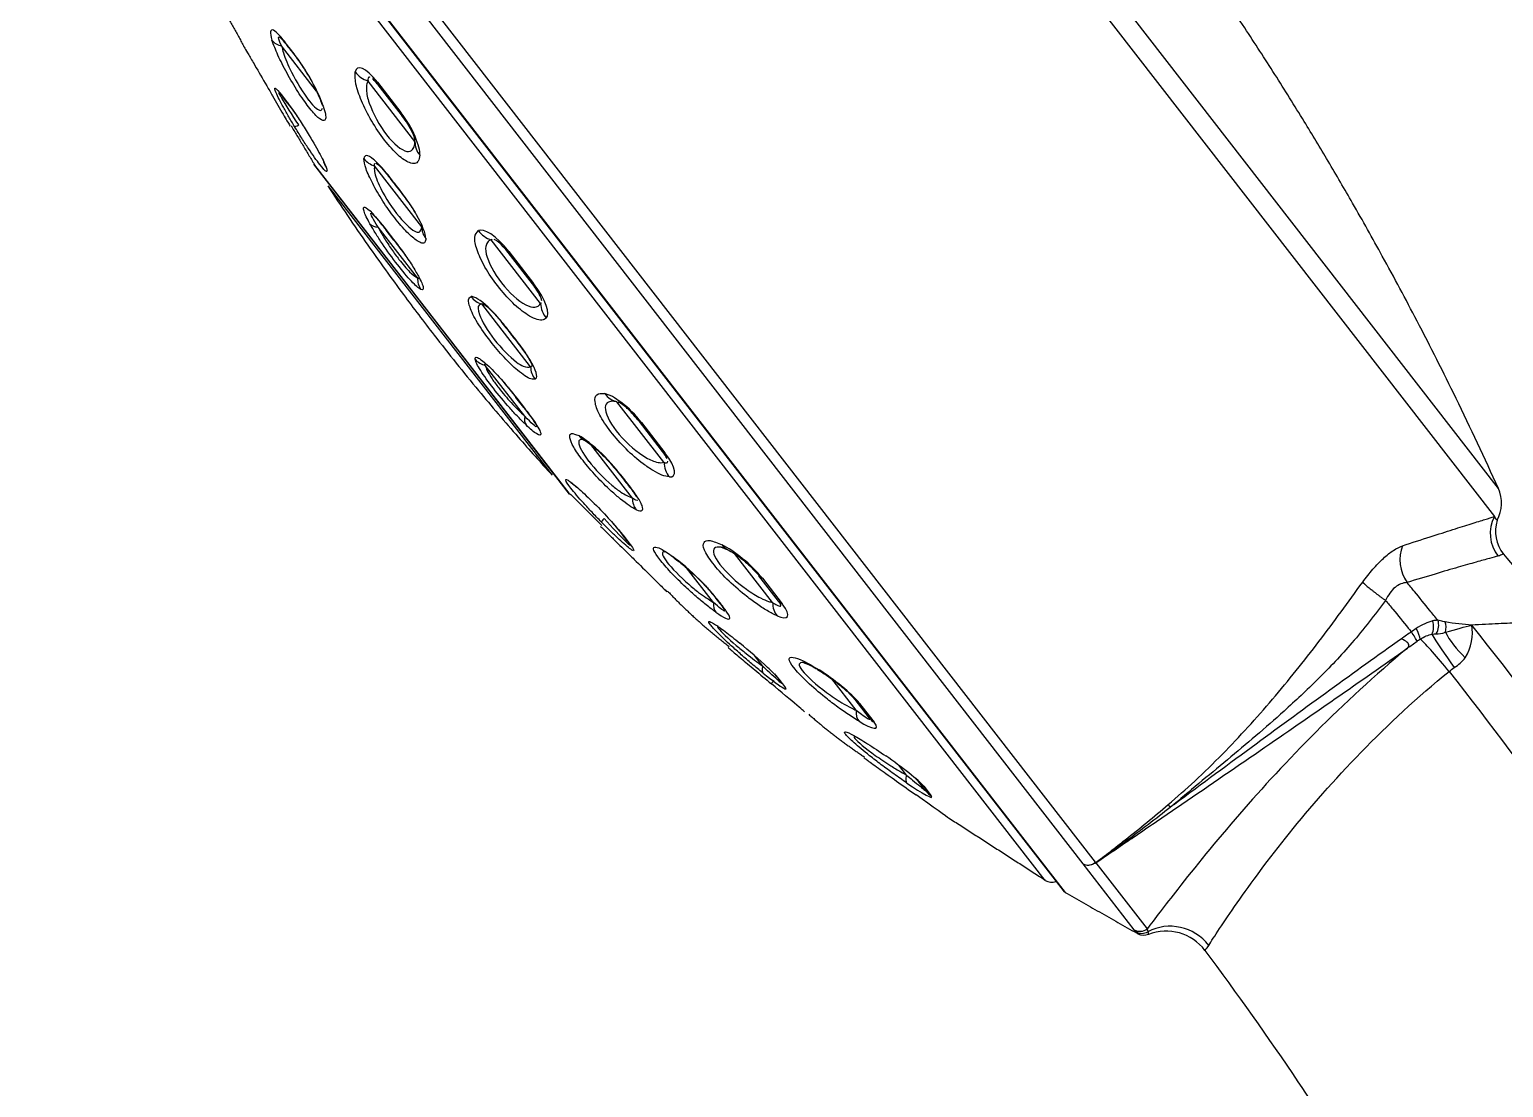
# Model space of a CAD drawing. Extents: x 7920 to 9049, y 0 to 827.
# Drawn here: x 8609.2 to 8670.7, y 497.4 to 541.6 of the extents above; entities that cross this region are included whole.
import ezdxf

# ---------------------------------------------------------------- set-up
doc = ezdxf.new("R2010")
doc.units = 0
doc.header["$LTSCALE"] = 10
doc.header["$MEASUREMENT"] = 0
doc.layers.add('1', color=7, linetype='CONTINUOUS')

msp = doc.modelspace()

# ---------------------------------------------------------------- linework, layer by layer
at = {"layer": '1', "color": 7, "linetype": 'Continuous'}
for p, q in [((8629.625, 573.717), (8670.331, 521.239)), ((8670.499, 522.417), (8630.927, 573.433)), ((8653.691, 506.811), (8609.372, 563.948)), ((8609.191, 563.428), (8653.161, 506.743)), ((8610.097, 560.108), (8631.255, 532.832)), ((8610.148, 560.008), (8652.328, 505.63)), ((8651.587, 506.052), (8610.372, 559.185)), ((8618.117, 540.895), (8618.118, 540.893)), ((8621.177, 539.005), (8619.716, 540.887)), ((8620.04, 540.812), (8620.021, 540.835)), ((8620.091, 540.71), (8620.073, 540.733)), ((8620.091, 540.71), (8620.112, 540.682)), ((8625.281, 536.898), (8623.321, 539.424)), ((8623.721, 539.371), (8624.697, 538.112)), ((8624.712, 538.013), (8623.746, 539.259)), ((8619.706, 538.846), (8619.907, 538.588)), ((8619.959, 538.505), (8619.76, 538.761)), ((8626.399, 529.065), (8621.061, 535.946)), ((8621.088, 535.908), (8631.706, 522.219)), ((8625.569, 533.342), (8623.598, 535.883)), ((8621.642, 535.045), (8631.008, 522.971)), ((8624.456, 535.118), (8624.434, 535.147)), ((8624.47, 535.065), (8624.448, 535.093)), ((8625.387, 531.201), (8623.74, 533.326)), ((8624.064, 533.229), (8624.388, 532.81)), ((8624.403, 532.776), (8624.081, 533.191)), ((8625.578, 533.192), (8625.571, 533.194)), ((8630.525, 530.138), (8628.464, 532.795)), ((8631.255, 532.832), (8652.412, 505.556)), ((8630.187, 530.954), (8629.171, 532.264)), ((8629.204, 532.301), (8630.231, 530.977)), ((8630.108, 527.49), (8628.067, 530.121)), ((8631.736, 522.184), (8626.399, 529.065)), ((8629.339, 528.787), (8629.316, 528.817)), ((8629.367, 528.787), (8629.344, 528.816)), ((8629.864, 525.43), (8628.216, 527.554)), ((8629.819, 525.794), (8629.497, 526.209)), ((8629.526, 526.186), (8629.851, 525.768)), ((8635.667, 523.508), (8633.707, 526.035)), ((8635.613, 523.96), (8634.646, 525.206)), ((8634.738, 525.167), (8635.715, 523.908)), ((8634.356, 522.014), (8632.626, 524.245)), ((8635.613, 523.96), (8635.679, 523.875)), ((8634.041, 522.726), (8634.021, 522.752)), ((8634.109, 522.673), (8634.088, 522.7)), ((8634.139, 520.224), (8633.941, 520.48)), ((8634.008, 520.409), (8634.208, 520.15)), ((8640.206, 517.657), (8638.622, 519.698)), ((8637.739, 517.653), (8636.609, 519.109)), ((8640.457, 517.714), (8639.635, 518.774)), ((8639.78, 518.666), (8640.611, 517.595)), ((8635.798, 518.101), (8635.796, 518.103)), ((8637.911, 517.737), (8637.925, 517.718)), ((8637.94, 517.698), (8637.925, 517.718)), ((8638.042, 517.603), (8638.027, 517.623)), ((8640.457, 517.714), (8640.463, 517.707)), ((8639.8, 514.995), (8639.457, 515.438)), ((8640.343, 514.601), (8640.503, 514.395)), ((8640.511, 514.384), (8640.503, 514.395)), ((8643.696, 513.158), (8642.68, 514.467)), ((8640.635, 514.261), (8640.626, 514.272)), ((8641.53, 513.105), (8641.537, 513.098)), ((8644.247, 512.829), (8643.649, 513.599)), ((8643.838, 513.436), (8644.442, 512.657)), ((8645.795, 510.451), (8645.478, 510.86)), ((8646.61, 509.782), (8646.296, 510.187)), ((8646.513, 509.987), (8646.831, 509.578)), ((8647.552, 508.648), (8647.544, 508.657)), ((8653.164, 506.741), (8653.161, 506.743)), ((8655.299, 503.989), (8653.164, 506.741)), ((8653.644, 506.774), (8653.648, 506.768)), ((8653.699, 506.791), (8655.84, 504.032)), ((8655.896, 503.793), (8655.896, 503.791))]:
    msp.add_line(p, q, dxfattribs=at)
for centre, radius, start, end in [((8621.483, 536.215), 0.5, 212.49849, 217.7995), ((8669.132, 521.8), 1.5, 331.57168, 24.28369), ((8632.101, 522.525), 0.5, 217.7995, 223.10116), ((8671.878, 520.625), 1.5, 162.11647, 219.10342), ((8651.847, 506.479), 0.5, 238.70103, 291.53692), ((8652.565, 505.814), 0.3, 217.7995, 239.28486), ((8656.646, 501.937), 2, 36.67825, 112.01392)]:
    msp.add_arc(centre, radius, start, end, dxfattribs=at)
at = {"layer": '1', "color": 7, "linetype": 'Continuous', "extrusion": (-1e-16, 0, -1)}
msp.add_arc((-8655.709, 504.255), 0.5, 247.98608, 298.57638, dxfattribs=at)
at = {"layer": '1', "color": 7, "linetype": 'Continuous'}
for centre, major_axis, ratio, start_param, end_param in [((8618.818, 541.281), (-0.632, -0.49), 0.999814, 6.129539, 6.283185), ((8620.002, 541.518), (-0.763, -0.24), 0.790647, 0.258383, 0.955246), ((8620.723, 541.2), (-0.632, -0.49), 0.601951, 6.04877, 6.283185), ((8623.612, 540.299), (-0.984, 0.179), 0.920519, 0.762673, 1.440702), ((8624.536, 539.872), (-0.79, -0.613), 0.336273, 5.969297, 6.283185), ((8620.392, 539.252), (0.632, 0.49), 0.820215, 2.987946, 3.141593), ((8620.591, 538.995), (-0.632, -0.49), 0.797517, 6.129539, 6.283185), ((8622.126, 538.781), (-0.759, -0.252), 0.768418, 6.253134, 6.575553), ((8625.502, 538.626), (0.79, 0.613), 0.281505, 2.827704, 3.141593), ((8620.938, 537.937), (-0.684, -0.414), 0.069588, 0.056778, 0.698233), ((8626.28, 536.859), (-0.998, 0.063), 0.898066, 0.027091, 0.70512), ((8622.241, 536.258), (-0.748, -0.283), 0.920959, 6.24363, 6.510766), ((8623.809, 536.611), (-0.799, 0.038), 0.944594, 0.651641, 1.348505), ((8625.08, 535.583), (0.632, 0.49), 0.274487, 2.907178, 3.141593), ((8625.102, 535.555), (-0.632, -0.49), 0.272839, 6.04877, 6.283185), ((8624.056, 533.917), (-0.698, -0.391), 0.638772, 0.144702, 0.786157), ((8624.713, 533.682), (0.632, 0.49), 0.327322, 2.987946, 3.141593), ((8625.035, 533.267), (-0.632, -0.49), 0.290596, 6.129539, 6.283185), ((8626.368, 533.311), (-0.8, -0.014), 0.934499, 6.22356, 6.920424), ((8628.697, 533.744), (-0.51, 0.86), 0.956087, 1.665107, 2.343136), ((8629.961, 532.877), (-0.79, -0.613), 0.028793, 5.969297, 6.283185), ((8626.164, 531.2), (0.359, 0.715), 0.963967, 2.019888, 2.661343), ((8630.977, 531.567), (0.79, 0.613), 0.028793, 3.141593, 3.455481), ((8628.24, 530.898), (-0.15, 0.786), 0.970968, 2.0263, 2.723163), ((8631.502, 530.127), (-0.706, 0.708), 0.956087, 0.798457, 1.476486), ((8629.948, 529.307), (0.632, 0.49), 0.091415, 3.141593, 3.376008), ((8629.971, 529.278), (-0.632, -0.49), 0.093121, 0, 0.234415), ((8628.408, 528.307), (-0.782, -0.17), 0.963967, 0.480249, 1.121705), ((8630.89, 527.482), (-0.263, 0.756), 0.974371, 1.233845, 1.930708), ((8630.129, 526.699), (0.632, 0.49), 0.290596, 3.141593, 3.295239), ((8633.919, 527.012), (0.188, 0.982), 0.898066, 2.436473, 3.114501), ((8630.451, 526.284), (-0.632, -0.49), 0.327322, 0, 0.153647), ((8630.516, 525.589), (0.552, 0.579), 0.638772, 2.355436, 2.996891), ((8635.436, 525.819), (-0.79, -0.613), 0.281505, 0, 0.313888), ((8632.698, 525.151), (0.363, 0.713), 0.866208, 2.726411, 3.118255), ((8636.403, 524.573), (0.79, 0.613), 0.336273, 3.141593, 3.455481), ((8636.587, 523.572), (0.071, 0.997), 0.920519, 1.700891, 2.378919), ((8632.332, 523.249), (0.46, 0.655), 0.920959, 2.914012, 3.198367), ((8634.653, 523.242), (0.632, 0.49), 0.444971, 3.141593, 3.376008), ((8634.673, 523.216), (-0.632, -0.49), 0.446505, 0, 0.234415), ((8635.08, 522.08), (0.341, 0.724), 0.882649, 2.049803, 2.746667), ((8633.634, 521.569), (0.572, 0.56), 0.069588, 2.443359, 3.084815), ((8671.645, 520.531), (0.421, -1.44), 0.990409, 3.938422, 5.107345), ((8634.573, 520.97), (0.632, 0.49), 0.797517, 3.141593, 3.295239), ((8634.772, 520.714), (-0.632, -0.49), 0.820215, 0, 0.153647), ((8638.767, 520.762), (0.439, 0.899), 0.752136, 2.751698, 3.1274), ((8667.683, 519.315), (0.449, -1.431), 0.845009, 3.953017, 5.044547), ((8636.58, 520.146), (0.47, 0.647), 0.644461, 2.929366, 3.225859), ((8640.425, 519.387), (-0.79, -0.613), 0.564247, 0, 0.313888), ((8636.346, 518.684), (0.632, 0.49), 0.999814, 3.141593, 3.295239), ((8638.373, 517.835), (0.464, 0.651), 0.67172, 2.272821, 2.969684), ((8638.557, 518.208), (0.632, 0.49), 0.738431, 3.141593, 3.376008), ((8638.573, 518.189), (-0.632, -0.49), 0.739586, 0, 0.234415), ((8641.037, 517.835), (0.4, 0.917), 0.794845, 2.089679, 2.767708), ((8641.247, 518.327), (0.79, 0.613), 0.610836, 3.141593, 3.455481), ((8667.465, 516.654), (0.022, -0.5), 0.658101, 0.827819, 2.023829), ((8667.639, 516.64), (-0.108, -0.488), 0.728057, 1.102948, 2.311081), ((8667.937, 516.571), (-0.086, -0.493), 0.754515, 1.387842, 2.281452), ((8666.968, 516.487), (0.25, -0.433), 0.241791, 0.465728, 1.609611), ((8668.749, 515.017), (-1.171, 1.621), 0.059104, 0.58893, 1.575202), ((8669.686, 515.803), (-1.467, 1.359), 0.361279, 0.764358, 1.515616), ((8668.321, 514.689), (-1.26, 1.553), 0.07539, 4.709308, 5.830934), ((8640.324, 515.32), (0.503, 0.622), 0.370072, 2.384959, 3.081822), ((8640.669, 514.875), (0.513, 0.614), 0.018443, 2.467967, 3.16483), ((8640.669, 514.875), (0.513, 0.614), 0.018443, 2.467967, 3.16483), ((8641.135, 514.885), (0.632, 0.49), 0.932162, 3.141593, 3.376008), ((8641.143, 514.875), (-0.632, -0.49), 0.932781, 0, 0.234415), ((8642.767, 515.605), (0.531, 0.847), 0.532582, 2.913526, 3.209486), ((8644.44, 514.212), (-0.79, -0.613), 0.791757, 0, 0.313888), ((8644.416, 513.479), (0.516, 0.857), 0.591366, 2.274383, 2.952412), ((8645.037, 513.442), (0.79, 0.613), 0.825606, 3.141593, 3.455481), ((8646.393, 510.93), (0.563, 0.827), 0.329999, 2.392717, 3.070746), ((8647.086, 510.799), (-0.79, -0.613), 0.941765, 0, 0.313888), ((8646.776, 510.436), (0.578, 0.816), 0.03633, 2.96891, 3.166156), ((8647.4, 510.395), (0.79, 0.613), 0.95956, 3.141593, 3.455481), ((8655.01, 507.64), (0.095, -0.121), 0.06588, 3.583979, 4.233587), ((8653.412, 507.166), (-0.395, -0.306), 0.902957, 0.411505, 1.57674), ((8653.416, 507.165), (-0.395, -0.306), 0.902957, 0.411549, 1.45248), ((8622.772, 546.135), (43.775, 33.955), 0.902958, 4.717243, 4.718332), ((8655.539, 504.427), (0.395, 0.306), 0.995323, 3.553142, 4.703662), ((8655.619, 504.34), (0.344, 0.362), 0.994828, 3.402967, 4.41939), ((8656.848, 502.176), (-1.615, 1.179), 0.972943, 4.421123, 5.84877)]:
    msp.add_ellipse(centre, major_axis=major_axis, ratio=ratio, start_param=start_param, end_param=end_param, dxfattribs=at)
for points, knots in [([(8670.499, 522.417), (8669.929, 523.679), (8668.829, 526.024), (8667.201, 529.252), (8665.751, 531.962), (8664.505, 534.182), (8663.414, 536.053), (8662.333, 537.846), (8661.175, 539.703), (8659.845, 541.757), (8658.251, 544.124), (8656.209, 547.013), (8654.627, 549.119), (8653.735, 550.269)], [0, 0, 0, 0, 0.127492, 0.238457, 0.332806, 0.410489, 0.472843, 0.532186, 0.603305, 0.674314, 0.75745, 0.866048, 1, 1, 1, 1]), ([(8620.021, 540.835), (8619.893, 541.001), (8619.762, 541.17), (8619.534, 541.426), (8619.437, 541.511), (8619.233, 541.604), (8619.216, 541.443), (8619.313, 541.133)], [0, 0, 0, 0, 0.25, 0.25, 0.5, 0.5, 1, 1, 1, 1]), ([(8618.118, 540.893), (8618.13, 540.874), (8618.153, 540.838), (8618.329, 540.539), (8618.639, 540.007), (8619.009, 539.369), (8619.34, 538.799), (8619.486, 538.546), (8619.557, 538.422)], [0, 0, 0, 0, 0.178327, 0.339125, 0.500023, 0.752204, 0.878517, 1, 1, 1, 1]), ([(8621.455, 538.371), (8621.49, 538.253), (8621.559, 538.024), (8621.562, 537.825), (8621.474, 537.742), (8621.26, 537.845), (8620.856, 538.308), (8620.387, 538.972), (8619.931, 539.752), (8619.528, 540.538), (8619.385, 540.932), (8619.313, 541.133)], [0, 0, 0, 0, 0.087607, 0.169371, 0.250856, 0.377447, 0.501128, 0.621802, 0.747777, 0.872041, 1, 1, 1, 1]), ([(8619.716, 540.887), (8619.604, 541.123), (8619.559, 541.272), (8619.616, 541.261), (8619.622, 541.258), (8619.629, 541.254)], [0, 0, 0, 0, 0.910021, 0.910021, 1, 1, 1, 1]), ([(8619.629, 541.254), (8619.657, 541.238), (8619.701, 541.195), (8619.839, 541.035), (8619.944, 540.899), (8620.073, 540.733)], [0, 0, 0, 0, 0.445139, 0.445139, 1, 1, 1, 1]), ([(8619.716, 540.887), (8619.738, 540.794), (8619.806, 540.499), (8620.145, 539.687), (8620.616, 538.919), (8621.073, 538.329), (8621.333, 538.121), (8621.412, 538.242), (8621.419, 538.291)], [0, 0, 0, 0, 0.097099, 0.305185, 0.602436, 0.603236, 0.900981, 1, 1, 1, 1]), ([(8621.455, 538.371), (8621.347, 538.695), (8621.126, 539.162), (8620.724, 539.852), (8620.58, 540.077), (8620.301, 540.476), (8620.17, 540.644), (8620.04, 540.812)], [0, 0, 0, 0, 0.5, 0.5, 0.75, 0.75, 1, 1, 1, 1]), ([(8620.075, 540.733), (8620.202, 540.576), (8620.395, 540.317), (8620.663, 539.922), (8620.848, 539.623), (8621.016, 539.325), (8621.209, 538.942), (8621.311, 538.695), (8621.362, 538.545)], [0, 0, 0, 0, 0.266623, 0.392615, 0.515594, 0.636826, 0.757699, 1, 1, 1, 1]), ([(8625.484, 536.326), (8625.47, 536.235), (8625.442, 536.059), (8625.287, 535.961), (8625.018, 536.006), (8624.597, 536.271), (8624.01, 536.931), (8623.44, 537.761), (8623.029, 538.6), (8622.77, 539.348), (8622.781, 539.648), (8622.787, 539.803)], [0, 0, 0, 0, 0.087456, 0.169153, 0.25014, 0.377375, 0.499739, 0.622279, 0.749894, 0.871256, 1, 1, 1, 1]), ([(8623.41, 539.577), (8623.364, 539.593), (8623.313, 539.573), (8623.319, 539.467), (8623.321, 539.424)], [0, 0, 0, 0, 0.602963, 1, 1, 1, 1]), ([(8620.257, 537.521), (8620.175, 537.657), (8620.007, 537.938), (8619.713, 538.461), (8619.444, 538.991), (8619.394, 539.224), (8619.599, 538.976), (8619.706, 538.846)], [0, 0, 0, 0, 0.121003, 0.24993, 0.500418, 0.740079, 1, 1, 1, 1]), ([(8620.432, 537.589), (8620.149, 538.016), (8619.877, 538.448), (8619.651, 538.835), (8619.609, 538.917), (8619.613, 538.946), (8619.662, 538.888), (8619.76, 538.761)], [0, 0, 0, 0, 0.5, 0.5, 0.75, 0.75, 1, 1, 1, 1]), ([(8623.321, 539.424), (8623.304, 539.389), (8623.257, 539.291), (8623.241, 539.011), (8623.369, 538.359), (8623.799, 537.559), (8624.393, 536.793), (8624.892, 536.396), (8625.176, 536.519), (8625.263, 536.707), (8625.276, 536.847), (8625.281, 536.898)], [0, 0, 0, 0, 0.046355, 0.127416, 0.254336, 0.50001, 0.500136, 0.746142, 0.872777, 0.954138, 1, 1, 1, 1]), ([(8623.746, 539.259), (8623.689, 539.327), (8623.604, 539.43), (8623.534, 539.496), (8623.512, 539.514)], [0, 0, 0, 0, 0.664787, 1, 1, 1, 1]), ([(8619.557, 538.422), (8619.635, 538.289), (8619.785, 538.028), (8620.004, 537.651), (8620.071, 537.534), (8620.071, 537.534), (8620.071, 537.534)], [0, 0, 0, 0, 0.26018, 0.505794, 0.999067, 1, 1, 1, 1]), ([(8619.907, 538.588), (8620.002, 538.462), (8620.182, 538.222), (8620.53, 537.702), (8620.938, 537.043), (8621.274, 536.449), (8621.486, 536.032), (8621.543, 535.894), (8621.57, 535.827)], [0, 0, 0, 0, 0.178327, 0.339125, 0.500023, 0.752204, 0.878517, 1, 1, 1, 1]), ([(8619.945, 538.524), (8620.009, 538.442), (8620.143, 538.262), (8620.301, 538.039), (8620.38, 537.924)], [0, 0, 0, 0, 0.515527, 1, 1, 1, 1]), ([(8625.281, 536.898), (8625.279, 536.94), (8625.273, 537.047), (8625.16, 537.328), (8624.956, 537.684), (8624.784, 537.916), (8624.712, 538.013)], [0, 0, 0, 0, 0.200427, 0.49953, 0.790892, 1, 1, 1, 1]), ([(8621.57, 535.827), (8621.59, 535.767), (8621.629, 535.651), (8621.583, 535.615), (8621.344, 535.874), (8620.932, 536.455), (8620.549, 537.043), (8620.356, 537.358), (8620.257, 537.521)], [0, 0, 0, 0, 0.130106, 0.252927, 0.499594, 0.746402, 0.869479, 1, 1, 1, 1]), ([(8621.39, 536.218), (8621.39, 536.218), (8621.429, 536.136), (8621.459, 536.066), (8621.481, 536.007)], [0, 0, 0, 0, 0.000115, 1, 1, 1, 1]), ([(8624.434, 535.147), (8624.279, 535.346), (8624.12, 535.551), (8623.816, 535.905), (8623.671, 536.053), (8623.306, 536.352), (8623.16, 536.357), (8623.152, 536.183)], [0, 0, 0, 0, 0.25, 0.25, 0.5, 0.5, 1, 1, 1, 1]), ([(8625.733, 532.855), (8625.727, 532.791), (8625.714, 532.667), (8625.583, 532.64), (8625.344, 532.753), (8624.967, 533.067), (8624.439, 533.688), (8623.914, 534.424), (8623.499, 535.152), (8623.195, 535.811), (8623.166, 536.058), (8623.152, 536.183)], [0, 0, 0, 0, 0.087607, 0.169371, 0.250856, 0.377447, 0.501128, 0.621802, 0.747777, 0.872041, 1, 1, 1, 1]), ([(8623.598, 535.883), (8623.589, 535.828), (8623.563, 535.655), (8623.763, 535.022), (8624.235, 534.252), (8624.787, 533.541), (8625.193, 533.151), (8625.511, 533.082), (8625.547, 533.243), (8625.569, 533.342)], [0, 0, 0, 0, 0.080562, 0.253207, 0.499831, 0.500495, 0.747529, 0.843295, 1, 1, 1, 1]), ([(8623.643, 535.998), (8623.67, 535.988), (8623.707, 535.962), (8623.825, 535.857), (8623.92, 535.755), (8624.152, 535.474), (8624.292, 535.293), (8624.448, 535.093)], [0, 0, 0, 0, 0.248031, 0.248031, 0.624016, 0.624016, 1, 1, 1, 1]), ([(8621.642, 535.045), (8622.186, 534.213), (8623.218, 532.686), (8624.707, 530.616), (8625.647, 529.376), (8626.08, 528.818)], [0, 0, 0, 0, 0.389678, 0.722924, 1, 1, 1, 1]), ([(8625.733, 532.855), (8625.73, 533.045), (8625.589, 533.41), (8625.223, 534.052), (8625.077, 534.279), (8624.77, 534.714), (8624.613, 534.916), (8624.456, 535.118)], [0, 0, 0, 0, 0.5, 0.5, 0.75, 0.75, 1, 1, 1, 1]), ([(8624.47, 535.065), (8624.627, 534.861), (8624.781, 534.663), (8625.056, 534.29), (8625.176, 534.116), (8625.275, 533.959), (8625.278, 533.955), (8625.28, 533.95)], [0, 0, 0, 0, 0.492929, 0.492929, 0.985859, 0.985859, 1, 1, 1, 1]), ([(8623.401, 533.466), (8623.347, 533.568), (8623.234, 533.779), (8623.116, 534.075), (8623.133, 534.236), (8623.483, 533.953), (8623.865, 533.477), (8624.064, 533.229)], [0, 0, 0, 0, 0.121003, 0.24993, 0.500418, 0.740079, 1, 1, 1, 1]), ([(8625.527, 530.726), (8625.476, 530.758), (8625.376, 530.821), (8625.066, 531.126), (8624.556, 531.733), (8624.01, 532.486), (8623.628, 533.074), (8623.478, 533.333), (8623.401, 533.466)], [0, 0, 0, 0, 0.130106, 0.252927, 0.499594, 0.746402, 0.869479, 1, 1, 1, 1]), ([(8623.459, 533.907), (8623.49, 533.894), (8623.551, 533.837), (8623.749, 533.613), (8623.898, 533.426), (8624.081, 533.191)], [0, 0, 0, 0, 0.462834, 0.462834, 1, 1, 1, 1]), ([(8623.74, 533.326), (8623.819, 533.178), (8623.974, 532.893), (8624.293, 532.408), (8624.665, 531.896), (8625.106, 531.382), (8625.29, 531.264), (8625.387, 531.201)], [0, 0, 0, 0, 0.179168, 0.347393, 0.501625, 0.737142, 1, 1, 1, 1]), ([(8624.388, 532.81), (8624.529, 532.625), (8624.797, 532.273), (8625.171, 531.719), (8625.497, 531.166), (8625.641, 530.82), (8625.626, 530.694), (8625.56, 530.715), (8625.527, 530.726)], [0, 0, 0, 0, 0.178327, 0.339125, 0.500023, 0.752204, 0.878517, 1, 1, 1, 1]), ([(8630.762, 529.522), (8630.706, 529.485), (8630.597, 529.414), (8630.321, 529.471), (8629.922, 529.683), (8629.375, 530.111), (8628.931, 530.619), (8628.536, 531.128), (8628.154, 531.686), (8627.842, 532.396), (8627.729, 532.956), (8627.859, 533.102), (8627.926, 533.177)], [0, 0, 0, 0, 0.087458, 0.169158, 0.250147, 0.37738, 0.499751, 0.500394, 0.622942, 0.750385, 0.871489, 1, 1, 1, 1]), ([(8628.464, 532.795), (8628.43, 532.781), (8628.336, 532.744), (8628.228, 532.583), (8628.208, 532.12), (8628.577, 531.399), (8629.202, 530.594), (8629.809, 530.056), (8630.262, 529.962), (8630.445, 530.026), (8630.503, 530.108), (8630.525, 530.138)], [0, 0, 0, 0, 0.046355, 0.127416, 0.254336, 0.50001, 0.500136, 0.746142, 0.872777, 0.954138, 1, 1, 1, 1]), ([(8629.171, 532.264), (8629.102, 532.35), (8628.935, 532.554), (8628.733, 532.735), (8628.623, 532.8), (8628.588, 532.813)], [0, 0, 0, 0, 0.303083, 0.72806, 1, 1, 1, 1]), ([(8630.573, 530.254), (8630.569, 530.292), (8630.534, 530.413), (8630.409, 530.653), (8630.253, 530.866), (8630.187, 530.954)], [0, 0, 0, 0, 0.269795, 0.694903, 1, 1, 1, 1]), ([(8630.294, 526.976), (8630.241, 526.971), (8630.14, 526.962), (8629.88, 527.101), (8629.509, 527.383), (8629.007, 527.858), (8628.397, 528.583), (8627.838, 529.377), (8627.567, 529.957), (8627.482, 530.332), (8627.574, 530.392), (8627.621, 530.422)], [0, 0, 0, 0, 0.087565, 0.16929, 0.250736, 0.377265, 0.500887, 0.639925, 0.78603, 0.891403, 1, 1, 1, 1]), ([(8629.344, 528.816), (8629.184, 529.023), (8629.019, 529.236), (8628.676, 529.639), (8628.5, 529.826), (8628.014, 530.284), (8627.746, 530.446), (8627.621, 530.422)], [0, 0, 0, 0, 0.25, 0.25, 0.5, 0.5, 1, 1, 1, 1]), ([(8628.067, 530.121), (8628.026, 530.109), (8627.895, 530.07), (8627.904, 529.683), (8628.304, 529.006), (8628.875, 528.27), (8629.37, 527.765), (8629.879, 527.452), (8630.02, 527.475), (8630.108, 527.49)], [0, 0, 0, 0, 0.080562, 0.253207, 0.499831, 0.500495, 0.747529, 0.843295, 1, 1, 1, 1]), ([(8628.109, 530.123), (8628.179, 530.104), (8628.307, 530.007), (8628.589, 529.715), (8628.716, 529.571), (8628.999, 529.226), (8629.155, 529.025), (8629.316, 528.817)], [0, 0, 0, 0, 0.443294, 0.443294, 0.721647, 0.721647, 1, 1, 1, 1]), ([(8626.08, 528.818), (8626.687, 528.036), (8627.837, 526.6), (8629.489, 524.657), (8630.529, 523.495), (8631.008, 522.971)], [0, 0, 0, 0, 0.388064, 0.721562, 1, 1, 1, 1]), ([(8629.339, 528.787), (8629.502, 528.577), (8629.65, 528.387), (8629.893, 528.054), (8629.987, 527.913), (8630.124, 527.676), (8630.159, 527.589), (8630.161, 527.539)], [0, 0, 0, 0, 0.320135, 0.320135, 0.64027, 0.64027, 1, 1, 1, 1]), ([(8630.294, 526.976), (8630.407, 527.016), (8630.376, 527.238), (8630.107, 527.755), (8629.982, 527.955), (8629.691, 528.37), (8629.529, 528.578), (8629.367, 528.787)], [0, 0, 0, 0, 0.5, 0.5, 0.75, 0.75, 1, 1, 1, 1]), ([(8627.791, 527.808), (8627.789, 527.841), (8627.786, 527.909), (8627.916, 527.886), (8628.247, 527.643), (8628.894, 526.977), (8629.31, 526.457), (8629.526, 526.186)], [0, 0, 0, 0, 0.121003, 0.24993, 0.500418, 0.740079, 1, 1, 1, 1]), ([(8629.917, 525.067), (8629.807, 525.175), (8629.594, 525.383), (8629.12, 525.898), (8628.526, 526.614), (8628.064, 527.26), (8627.846, 527.637), (8627.809, 527.75), (8627.791, 527.808)], [0, 0, 0, 0, 0.130106, 0.252927, 0.499594, 0.746402, 0.869479, 1, 1, 1, 1]), ([(8628.216, 527.554), (8628.234, 527.487), (8628.267, 527.358), (8628.482, 527.008), (8628.813, 526.549), (8629.324, 525.944), (8629.678, 525.607), (8629.864, 525.43)], [0, 0, 0, 0, 0.179168, 0.347393, 0.501625, 0.737142, 1, 1, 1, 1]), ([(8635.901, 522.896), (8635.803, 522.913), (8635.614, 522.946), (8635.23, 523.143), (8634.727, 523.489), (8634.091, 524.032), (8633.43, 524.788), (8632.933, 525.524), (8632.762, 526.053), (8632.823, 526.389), (8633.074, 526.378), (8633.204, 526.373)], [0, 0, 0, 0, 0.087456, 0.169153, 0.25014, 0.377375, 0.499739, 0.622279, 0.749894, 0.871256, 1, 1, 1, 1]), ([(8633.707, 526.035), (8633.657, 526.042), (8633.517, 526.064), (8633.313, 526.026), (8633.125, 525.781), (8633.386, 525.199), (8633.98, 524.434), (8634.648, 523.818), (8635.249, 523.533), (8635.523, 523.479), (8635.629, 523.5), (8635.667, 523.508)], [0, 0, 0, 0, 0.046355, 0.127416, 0.254336, 0.50001, 0.500136, 0.746142, 0.872777, 0.954138, 1, 1, 1, 1]), ([(8629.819, 525.794), (8630, 525.56), (8630.144, 525.369), (8630.311, 525.121), (8630.352, 525.048), (8630.357, 525.014)], [0, 0, 0, 0, 0.538648, 0.538648, 1, 1, 1, 1]), ([(8629.851, 525.768), (8629.983, 525.593), (8630.235, 525.262), (8630.479, 524.876), (8630.574, 524.621), (8630.441, 524.632), (8630.178, 524.826), (8630.003, 524.988), (8629.917, 525.067)], [0, 0, 0, 0, 0.178327, 0.339125, 0.500023, 0.752204, 0.878517, 1, 1, 1, 1]), ([(8634.646, 525.206), (8634.57, 525.299), (8634.388, 525.523), (8634.094, 525.811), (8633.875, 525.972), (8633.782, 526.009), (8633.758, 526.018)], [0, 0, 0, 0, 0.226858, 0.544954, 0.873301, 1, 1, 1, 1]), ([(8634.52, 521.528), (8634.423, 521.58), (8634.237, 521.679), (8633.872, 521.955), (8633.406, 522.359), (8632.837, 522.921), (8632.274, 523.588), (8631.858, 524.183), (8631.716, 524.559), (8631.763, 524.765), (8631.998, 524.672), (8632.117, 524.625)], [0, 0, 0, 0, 0.087607, 0.169371, 0.250856, 0.377447, 0.501128, 0.621802, 0.747777, 0.872041, 1, 1, 1, 1]), ([(8632.271, 524.458), (8632.168, 524.471), (8632.023, 524.366), (8632.273, 523.89), (8632.786, 523.228), (8633.312, 522.684), (8633.964, 522.185), (8634.206, 522.079), (8634.356, 522.014)], [0, 0, 0, 0, 0.169733, 0.443924, 0.444662, 0.719309, 0.825779, 1, 1, 1, 1]), ([(8634.088, 522.7), (8633.944, 522.886), (8633.795, 523.079), (8633.459, 523.473), (8633.273, 523.674), (8632.718, 524.218), (8632.354, 524.505), (8632.117, 524.625)], [0, 0, 0, 0, 0.25, 0.25, 0.5, 0.5, 1, 1, 1, 1]), ([(8632.364, 524.437), (8632.347, 524.442), (8632.314, 524.451), (8632.285, 524.457), (8632.271, 524.458)], [0, 0, 0, 0, 0.513755, 1, 1, 1, 1]), ([(8632.316, 524.449), (8632.419, 524.395), (8632.597, 524.274), (8632.884, 524.03), (8633.115, 523.811), (8633.353, 523.563), (8633.676, 523.195), (8633.896, 522.922), (8634.034, 522.736)], [0, 0, 0, 0, 0.239123, 0.359362, 0.480082, 0.603088, 0.729915, 1, 1, 1, 1]), ([(8633.266, 523.68), (8633.366, 523.567), (8633.47, 523.445), (8633.724, 523.135), (8633.875, 522.94), (8634.021, 522.752)], [0, 0, 0, 0, 0.417864, 0.417864, 1, 1, 1, 1]), ([(8635.802, 523.669), (8635.79, 523.695), (8635.744, 523.78), (8635.665, 523.888), (8635.613, 523.96)], [0, 0, 0, 0, 0.333837, 1, 1, 1, 1]), ([(8635.667, 523.508), (8635.708, 523.495), (8635.81, 523.463), (8635.841, 523.508), (8635.837, 523.556)], [0, 0, 0, 0, 0.401743, 1, 1, 1, 1]), ([(8633.061, 521.013), (8632.929, 521.149), (8632.673, 521.414), (8632.199, 521.93), (8631.738, 522.474), (8631.545, 522.772), (8631.592, 522.807), (8631.695, 522.741), (8631.748, 522.707)], [0, 0, 0, 0, 0.130106, 0.252927, 0.499594, 0.746402, 0.869479, 1, 1, 1, 1]), ([(8631.748, 522.707), (8631.806, 522.663), (8631.926, 522.572), (8632.281, 522.26), (8632.832, 521.731), (8633.561, 520.96), (8633.855, 520.598), (8634.008, 520.409)], [0, 0, 0, 0, 0.121003, 0.24993, 0.500418, 0.740079, 1, 1, 1, 1]), ([(8631.9, 522.576), (8631.951, 522.54), (8632.011, 522.493), (8632.081, 522.435), (8632.081, 522.435)], [0, 0, 0, 0, 0.999956, 1, 1, 1, 1]), ([(8634.041, 522.726), (8634.187, 522.538), (8634.309, 522.38), (8634.451, 522.183), (8634.491, 522.121), (8634.52, 522.072)], [0, 0, 0, 0, 0.629153, 0.629153, 1, 1, 1, 1]), ([(8634.52, 521.528), (8634.746, 521.421), (8634.842, 521.48), (8634.718, 521.811), (8634.633, 521.959), (8634.4, 522.299), (8634.255, 522.486), (8634.109, 522.673)], [0, 0, 0, 0, 0.5, 0.5, 0.75, 0.75, 1, 1, 1, 1]), ([(8634.139, 520.224), (8634.238, 520.097), (8634.281, 520.035), (8634.253, 520.038), (8634.184, 520.1), (8633.868, 520.411), (8633.513, 520.787), (8633.171, 521.166)], [0, 0, 0, 0, 0.25, 0.25, 0.5, 0.5, 1, 1, 1, 1]), ([(8666.496, 520.025), (8666.892, 520.153), (8667.672, 520.404), (8668.623, 520.707), (8669.389, 520.949), (8669.978, 521.132), (8670.214, 521.203), (8670.331, 521.239)], [0, 0, 0, 0, 0.208256, 0.411317, 0.610219, 0.806062, 1, 1, 1, 1]), ([(8633.028, 520.83), (8633.028, 520.83), (8633.124, 520.737), (8633.435, 520.431), (8633.65, 520.22), (8633.761, 520.111)], [0, 0, 0, 0, 0.492595, 0.738852, 1, 1, 1, 1]), ([(8634.208, 520.15), (8634.281, 520.053), (8634.419, 519.868), (8634.426, 519.787), (8634.229, 519.908), (8633.841, 520.249), (8633.404, 520.667), (8633.174, 520.899), (8633.061, 521.013)], [0, 0, 0, 0, 0.178327, 0.339125, 0.500023, 0.752204, 0.878517, 1, 1, 1, 1]), ([(8633.482, 521.032), (8633.574, 520.927), (8633.751, 520.719), (8633.892, 520.544), (8633.956, 520.461)], [0, 0, 0, 0, 0.481906, 1, 1, 1, 1]), ([(8633.761, 520.111), (8633.862, 520.012), (8634.072, 519.806), (8634.542, 519.344), (8635.138, 518.758), (8635.701, 518.202), (8635.764, 518.137), (8635.796, 518.103)], [0, 0, 0, 0, 0.121003, 0.24993, 0.500418, 0.740079, 1, 1, 1, 1]), ([(8637.841, 517.247), (8637.709, 517.344), (8637.455, 517.531), (8637.019, 517.897), (8636.509, 518.359), (8635.937, 518.923), (8635.466, 519.472), (8635.202, 519.872), (8635.255, 519.997), (8635.507, 519.938), (8635.856, 519.699), (8636.033, 519.578)], [0, 0, 0, 0, 0.087607, 0.169371, 0.250856, 0.377447, 0.501128, 0.621802, 0.747777, 0.872041, 1, 1, 1, 1]), ([(8640.398, 517.098), (8640.263, 517.163), (8640.002, 517.289), (8639.534, 517.595), (8638.961, 518.03), (8638.286, 518.623), (8637.678, 519.311), (8637.3, 519.893), (8637.304, 520.197), (8637.553, 520.29), (8637.917, 520.135), (8638.104, 520.056)], [0, 0, 0, 0, 0.087456, 0.169153, 0.25014, 0.377375, 0.499739, 0.622279, 0.749894, 0.871256, 1, 1, 1, 1]), ([(8638.065, 519.958), (8637.936, 519.979), (8637.639, 519.961), (8637.754, 519.568), (8638.26, 518.916), (8638.936, 518.291), (8639.648, 517.862), (8640.002, 517.705), (8640.152, 517.67), (8640.206, 517.657)], [0, 0, 0, 0, 0.14528, 0.426884, 0.427029, 0.709015, 0.854171, 0.947431, 1, 1, 1, 1]), ([(8638.151, 519.941), (8638.121, 519.948), (8638.092, 519.953), (8638.065, 519.958), (8638.065, 519.958)], [0, 0, 0, 0, 0.993424, 1, 1, 1, 1]), ([(8638.312, 519.871), (8638.414, 519.821), (8638.628, 519.695), (8638.989, 519.428), (8639.357, 519.096), (8639.565, 518.864), (8639.665, 518.741)], [0, 0, 0, 0, 0.252254, 0.50235, 0.747913, 1, 1, 1, 1]), ([(8664.836, 518.505), (8664.976, 518.689), (8665.254, 519.057), (8665.696, 519.508), (8666.128, 519.863), (8666.374, 519.971), (8666.496, 520.025)], [0, 0, 0, 0, 0.255199, 0.507298, 0.755172, 1, 1, 1, 1]), ([(8635.719, 519.762), (8635.696, 519.767), (8635.551, 519.774), (8635.605, 519.595), (8635.992, 519.096), (8636.485, 518.592), (8637.216, 517.993), (8637.539, 517.783), (8637.739, 517.653)], [0, 0, 0, 0, 0.048852, 0.362963, 0.363809, 0.678442, 0.800414, 1, 1, 1, 1]), ([(8638.027, 517.623), (8637.918, 517.763), (8637.805, 517.909), (8637.517, 518.241), (8637.344, 518.425), (8636.786, 518.975), (8636.361, 519.339), (8636.033, 519.578)], [0, 0, 0, 0, 0.25, 0.25, 0.5, 0.5, 1, 1, 1, 1]), ([(8636.139, 519.481), (8636.295, 519.367), (8636.536, 519.175), (8636.879, 518.87), (8637.132, 518.628), (8637.371, 518.381), (8637.669, 518.047), (8637.848, 517.828), (8637.947, 517.692)], [0, 0, 0, 0, 0.244402, 0.365804, 0.486757, 0.609126, 0.734486, 1, 1, 1, 1]), ([(8670.491, 519.592), (8670.38, 519.562), (8670.153, 519.5), (8669.586, 519.345), (8668.833, 519.131), (8667.882, 518.852), (8667.089, 518.612), (8666.686, 518.49)], [0, 0, 0, 0, 0.186365, 0.379415, 0.579269, 0.786065, 1, 1, 1, 1]), ([(8670.714, 519.679), (8670.707, 519.673), (8670.692, 519.661), (8670.558, 519.615), (8670.491, 519.592)], [0, 0, 0, 0, 0.499971, 1, 1, 1, 1]), ([(8637.42, 518.348), (8637.465, 518.294), (8637.511, 518.24), (8637.689, 518.022), (8637.815, 517.86), (8637.925, 517.718)], [0, 0, 0, 0, 0.247307, 0.247307, 1, 1, 1, 1]), ([(8656.719, 509.216), (8657.091, 509.541), (8657.868, 510.218), (8659.344, 511.666), (8660.749, 513.213), (8662.063, 514.807), (8663.333, 516.427), (8664.235, 517.674), (8664.836, 518.505)], [0, 0, 0, 0, 0.120079, 0.250381, 0.501072, 0.626288, 0.751115, 1, 1, 1, 1]), ([(8666.686, 518.49), (8666.601, 518.479), (8666.441, 518.458), (8666.184, 518.3), (8665.956, 518.058), (8665.849, 517.847), (8665.794, 517.739)], [0, 0, 0, 0, 0.274281, 0.516803, 0.755173, 1, 1, 1, 1]), ([(8667.975, 516.911), (8667.864, 517.048), (8667.753, 517.185), (8667.428, 517.585), (8667.213, 517.849), (8666.894, 518.238), (8666.79, 518.364), (8666.686, 518.49)], [0, 0, 0, 0, 0.259237, 0.259237, 0.759351, 0.759351, 1, 1, 1, 1]), ([(8638.213, 517.309), (8638.212, 517.301), (8638.207, 517.298), (8638.147, 517.309), (8637.97, 517.446), (8637.739, 517.653)], [0, 0, 0, 0, 0.158248, 0.158248, 1, 1, 1, 1]), ([(8637.841, 517.247), (8638.162, 517.018), (8638.384, 516.915), (8638.432, 517.023), (8638.401, 517.101), (8638.26, 517.323), (8638.152, 517.462), (8638.042, 517.603)], [0, 0, 0, 0, 0.5, 0.5, 0.75, 0.75, 1, 1, 1, 1]), ([(8637.94, 517.698), (8638.05, 517.557), (8638.13, 517.454), (8638.191, 517.362), (8638.202, 517.342), (8638.208, 517.328)], [0, 0, 0, 0, 0.713425, 0.713425, 1, 1, 1, 1]), ([(8640.206, 517.657), (8640.266, 517.619), (8640.416, 517.525), (8640.553, 517.483), (8640.573, 517.551), (8640.491, 517.666), (8640.457, 517.714)], [0, 0, 0, 0, 0.200427, 0.49953, 0.790892, 1, 1, 1, 1]), ([(8665.794, 517.739), (8665.337, 517.14), (8664.458, 515.986), (8663.006, 514.473), (8661.652, 513.196), (8660.383, 512.088), (8659.19, 511.086), (8657.992, 510.099), (8657.2, 509.435), (8656.805, 509.103)], [0, 0, 0, 0, 0.180769, 0.347878, 0.502293, 0.627441, 0.75204, 0.876133, 1, 1, 1, 1]), ([(8665.794, 517.739), (8665.895, 517.617), (8665.996, 517.495), (8666.311, 517.112), (8666.525, 516.85), (8666.781, 516.535), (8666.824, 516.482), (8666.867, 516.429)], [0, 0, 0, 0, 0.280463, 0.280463, 0.87932, 0.87932, 1, 1, 1, 1]), ([(8639.808, 514.71), (8639.654, 514.836), (8639.357, 515.079), (8638.897, 515.476), (8638.399, 515.923), (8637.891, 516.405), (8637.571, 516.758), (8637.498, 516.912), (8637.751, 516.779), (8638.192, 516.476), (8638.621, 516.134), (8638.839, 515.96)], [0, 0, 0, 0, 0.087607, 0.169371, 0.250856, 0.377447, 0.501128, 0.621802, 0.747777, 0.872041, 1, 1, 1, 1]), ([(8668.275, 516.843), (8668.246, 516.848), (8668.216, 516.854), (8668.116, 516.878), (8668.045, 516.895), (8667.975, 516.911)], [0, 0, 0, 0, 0.300602, 0.300602, 1, 1, 1, 1]), ([(8672.962, 516.852), (8672.944, 516.852), (8672.907, 516.852), (8672.605, 516.847), (8672.119, 516.834), (8671.421, 516.809), (8670.528, 516.771), (8669.771, 516.733), (8669.387, 516.714)], [0, 0, 0, 0, 0.157597, 0.318341, 0.482591, 0.6507, 0.823036, 1, 1, 1, 1]), ([(8637.936, 516.668), (8637.894, 516.673), (8637.897, 516.64), (8638.058, 516.432), (8638.462, 516.044), (8639.194, 515.442), (8639.568, 515.166), (8639.8, 514.995)], [0, 0, 0, 0, 0.21307, 0.214115, 0.60278, 0.753452, 1, 1, 1, 1]), ([(8710.032, 389.36), (8710.095, 412.092), (8707.08, 434.815), (8697.117, 467.442), (8692.926, 477.968), (8682.605, 498.168), (8676.484, 507.803), (8669.389, 516.712)], [0, 0, 0, 0, 0.5, 0.5, 0.75, 0.75, 1, 1, 1, 1]), ([(8638.347, 515.777), (8638.347, 515.777), (8638.348, 515.777), (8638.436, 515.703), (8638.868, 515.339), (8639.455, 514.848), (8639.921, 514.458), (8640.157, 514.261)], [0, 0, 0, 0, 0.002345, 0.243672, 0.495599, 0.744105, 1, 1, 1, 1]), ([(8640.626, 514.272), (8640.568, 514.347), (8640.507, 514.426), (8640.304, 514.649), (8640.164, 514.789), (8639.666, 515.261), (8639.227, 515.644), (8638.839, 515.96)], [0, 0, 0, 0, 0.25, 0.25, 0.5, 0.5, 1, 1, 1, 1]), ([(8654.976, 507.66), (8655.073, 507.725), (8655.17, 507.791), (8655.871, 508.27), (8656.471, 508.679), (8658.253, 509.896), (8659.417, 510.693), (8662.69, 512.945), (8664.739, 514.366), (8666.703, 515.748)], [0, 0, 0, 0, 0.023071, 0.023071, 0.168021, 0.168021, 0.45792, 0.45792, 1, 1, 1, 1]), ([(8666.703, 515.748), (8663.981, 513.485), (8661.587, 511.005), (8658.697, 507.67), (8657.815, 506.579), (8656.573, 504.998), (8656.131, 504.418), (8655.841, 504.032)], [0, 0, 0, 0, 0.513419, 0.513419, 0.78575, 0.78575, 1, 1, 1, 1]), ([(8666.453, 516.139), (8664.494, 514.752), (8662.477, 513.283), (8659.272, 510.926), (8658.134, 510.086), (8656.918, 509.187), (8656.861, 509.145), (8656.805, 509.103)], [0, 0, 0, 0, 0.640474, 0.640474, 0.983248, 0.983248, 1, 1, 1, 1]), ([(8666.703, 515.748), (8666.732, 515.79), (8666.795, 515.881), (8666.679, 516.025), (8666.536, 516.097), (8666.453, 516.139)], [0, 0, 0, 0, 0.266102, 0.573528, 1, 1, 1, 1]), ([(8640.511, 514.384), (8640.569, 514.31), (8640.596, 514.275), (8640.579, 514.278), (8640.535, 514.315), (8640.322, 514.505), (8640.072, 514.736), (8639.8, 514.995)], [0, 0, 0, 0, 0.25, 0.25, 0.5, 0.5, 1, 1, 1, 1]), ([(8643.814, 512.695), (8643.65, 512.798), (8643.332, 512.996), (8642.81, 513.37), (8642.21, 513.842), (8641.55, 514.416), (8641.049, 514.965), (8640.832, 515.34), (8641.024, 515.4), (8641.458, 515.256), (8641.913, 514.984), (8642.147, 514.844)], [0, 0, 0, 0, 0.087456, 0.169153, 0.25014, 0.377375, 0.499739, 0.622279, 0.749894, 0.871256, 1, 1, 1, 1]), ([(8641.522, 515.139), (8641.51, 515.141), (8641.292, 515.177), (8641.255, 515.055), (8641.622, 514.581), (8642.251, 514.017), (8643.028, 513.503), (8643.441, 513.271), (8643.628, 513.188), (8643.696, 513.158)], [0, 0, 0, 0, 0.016969, 0.340848, 0.341014, 0.665332, 0.832279, 0.939539, 1, 1, 1, 1]), ([(8639.808, 514.71), (8640.193, 514.399), (8640.522, 514.157), (8640.748, 514.037), (8640.778, 514.037), (8640.751, 514.112), (8640.693, 514.185), (8640.635, 514.261)], [0, 0, 0, 0, 0.5, 0.5, 0.75, 0.75, 1, 1, 1, 1]), ([(8642.26, 514.744), (8642.393, 514.662), (8642.654, 514.485), (8643.057, 514.177), (8643.426, 513.851), (8643.609, 513.651), (8643.69, 513.552)], [0, 0, 0, 0, 0.257683, 0.509392, 0.752915, 1, 1, 1, 1]), ([(8658.41, 503.343), (8658.612, 503.659), (8659.025, 504.298), (8660.167, 505.934), (8660.91, 506.949), (8663.506, 510.177), (8665.804, 512.637), (8668.442, 514.78)], [0, 0, 0, 0, 0.25, 0.25, 0.5, 0.5, 1, 1, 1, 1]), ([(8668.442, 514.78), (8675.318, 506.018), (8681.34, 496.507), (8691.451, 476.61), (8695.558, 466.236), (8702.049, 444.813), (8704.397, 433.893), (8707.519, 411.736), (8708.28, 400.547), (8708.28, 389.385)], [0, 0, 0, 0, 0.25, 0.25, 0.5, 0.5, 0.75, 0.75, 1, 1, 1, 1]), ([(8641.537, 513.098), (8641.536, 513.098), (8641.535, 513.101), (8641.442, 513.181), (8641.352, 513.258), (8640.971, 513.58), (8640.564, 513.92), (8640.157, 514.261)], [0, 0, 0, 0, 0.25, 0.25, 0.5, 0.5, 1, 1, 1, 1]), ([(8643.696, 513.158), (8643.771, 513.1), (8643.96, 512.956), (8644.178, 512.81), (8644.288, 512.761), (8644.259, 512.809), (8644.247, 512.829)], [0, 0, 0, 0, 0.200427, 0.49953, 0.790892, 1, 1, 1, 1]), ([(8645.813, 510.118), (8645.63, 510.244), (8645.277, 510.488), (8644.74, 510.883), (8644.156, 511.333), (8643.562, 511.823), (8643.213, 512.175), (8643.183, 512.309), (8643.559, 512.132), (8644.154, 511.78), (8644.671, 511.429), (8644.936, 511.248)], [0, 0, 0, 0, 0.087456, 0.169153, 0.25014, 0.377375, 0.499739, 0.622279, 0.749894, 0.871256, 1, 1, 1, 1]), ([(8643.665, 512.054), (8643.607, 512.062), (8643.594, 512.039), (8643.738, 511.853), (8644.27, 511.414), (8645.06, 510.884), (8645.506, 510.61), (8645.719, 510.493), (8645.795, 510.451)], [0, 0, 0, 0, 0.193865, 0.194069, 0.590705, 0.794879, 0.926057, 1, 1, 1, 1]), ([(8644.012, 511.176), (8644.012, 511.177), (8644.122, 511.098), (8644.661, 510.712), (8645.378, 510.202), (8645.92, 509.817), (8646.199, 509.62)], [0, 0, 0, 0, 0.244508, 0.499755, 0.742495, 1, 1, 1, 1]), ([(8645.795, 510.451), (8645.881, 510.38), (8646.094, 510.205), (8646.378, 509.973), (8646.573, 509.816), (8646.599, 509.792), (8646.61, 509.782)], [0, 0, 0, 0, 0.200427, 0.49953, 0.790892, 1, 1, 1, 1]), ([(8654.92, 507.747), (8655.224, 507.988), (8655.831, 508.47), (8656.423, 508.968), (8656.719, 509.216)], [0, 0, 0, 0, 0.500527, 1, 1, 1, 1]), ([(8653.648, 506.768), (8653.867, 506.933), (8654.295, 507.255), (8654.715, 507.586), (8654.92, 507.747)], [0, 0, 0, 0, 0.51239, 1, 1, 1, 1]), ([(8653.648, 506.768), (8653.648, 506.768), (8653.649, 506.768), (8653.649, 506.768), (8653.649, 506.768), (8653.651, 506.768), (8653.651, 506.768), (8653.655, 506.769), (8653.658, 506.77), (8653.667, 506.774), (8653.672, 506.777), (8653.678, 506.78)], [0, 0, 0, 0, 0.036975, 0.036975, 0.084911, 0.084911, 0.173029, 0.173029, 0.465347, 0.465347, 1, 1, 1, 1]), ([(8653.678, 506.779), (8653.68, 506.78), (8653.681, 506.781), (8653.687, 506.785), (8653.691, 506.787), (8653.697, 506.79), (8653.698, 506.791), (8653.699, 506.791)], [0, 0, 0, 0, 0.241366, 0.241366, 0.823214, 0.823214, 1, 1, 1, 1]), ([(8655.865, 503.907), (8655.874, 503.874), (8655.892, 503.81), (8655.895, 503.798), (8655.896, 503.793)], [0, 0, 0, 0, 0.526201, 1, 1, 1, 1]), ([(8658.25, 503.132), (8659.588, 501.335), (8662.603, 497.073), (8666.148, 491.409), (8669.022, 486.317), (8671.038, 482.482), (8672.915, 478.65), (8675.228, 473.575), (8677.818, 467.233), (8680.581, 459.346), (8683.073, 450.881), (8684.744, 443.863), (8685.756, 438.805), (8686.402, 435.323), (8687.143, 430.775), (8687.89, 425.139), (8688.472, 419.456), (8688.884, 413.858), (8689.132, 408.479), (8689.236, 403.451), (8689.225, 398.907), (8689.138, 394.975), (8689.013, 391.785), (8688.924, 390.051), (8688.884, 389.346), (8688.877, 389.219)], [0, 0, 0, 0, 0.056439, 0.131201, 0.168582, 0.205963, 0.243344, 0.280725, 0.355487, 0.430249, 0.50501, 0.579772, 0.598463, 0.617153, 0.654534, 0.691915, 0.729296, 0.766677, 0.804058, 0.841439, 0.87882, 0.916201, 0.953582, 0.990962, 1, 1, 1, 1])]:
    msp.add_open_spline(points, degree=3, knots=knots, dxfattribs=at)
for points, degree in [([(8616.443, 544.047), (8617.248, 542.455), (8618.129, 540.899)], 2), ([(8623.721, 539.371), (8623.224, 540.011), (8622.843, 540.11), (8622.787, 539.803)], 3), ([(8625.484, 536.326), (8625.506, 536.676), (8625.205, 537.457), (8624.697, 538.112)], 3), ([(8620.109, 537.557), (8621.083, 535.94)], 1), ([(8623.598, 535.883), (8623.581, 535.946), (8623.583, 535.986), (8623.602, 535.999)], 3), ([(8623.74, 533.326), (8623.532, 533.651), (8623.413, 533.881), (8623.44, 533.907)], 3), ([(8625.535, 533.473), (8625.556, 533.417), (8625.568, 533.373), (8625.569, 533.342)], 3), ([(8629.204, 532.301), (8628.677, 532.98), (8628.128, 533.297), (8627.926, 533.177)], 3), ([(8628.509, 532.822), (8628.492, 532.816), (8628.478, 532.805), (8628.464, 532.795)], 3), ([(8624.403, 532.776), (8624.572, 532.558), (8624.736, 532.343), (8624.878, 532.146)], 3), ([(8625.445, 531.168), (8625.432, 531.171), (8625.413, 531.182), (8625.387, 531.201)], 3), ([(8630.762, 529.522), (8630.927, 529.687), (8630.76, 530.295), (8630.231, 530.977)], 3), ([(8628.067, 530.121), (8628.078, 530.127), (8628.092, 530.127), (8628.109, 530.123)], 3), ([(8630.525, 530.138), (8630.539, 530.149), (8630.554, 530.16), (8630.563, 530.176)], 3), ([(8628.216, 527.554), (8628.204, 527.582), (8628.198, 527.603), (8628.198, 527.616)], 3), ([(8630.161, 527.539), (8630.163, 527.5), (8630.145, 527.483), (8630.108, 527.49)], 3), ([(8629, 526.832), (8629.156, 526.644), (8629.326, 526.43), (8629.497, 526.209)], 3), ([(8634.738, 525.167), (8634.232, 525.819), (8633.55, 526.307), (8633.204, 526.373)], 3), ([(8630.357, 525), (8630.339, 524.959), (8630.14, 525.136), (8629.864, 525.43)], 3), ([(8632.288, 524.454), (8632.316, 524.449)], 1), ([(8632.289, 524.453), (8632.316, 524.449)], 1), ([(8635.901, 522.896), (8636.212, 522.874), (8636.213, 523.265), (8635.715, 523.908)], 3), ([(8631.751, 522.198), (8633.074, 520.876)], 1), ([(8634.571, 521.921), (8634.553, 521.891), (8634.475, 521.926), (8634.356, 522.014)], 3), ([(8670.451, 521.085), (8670.451, 521.085), (8670.41, 521.137), (8670.331, 521.239)], 3), ([(8633.683, 520.806), (8633.776, 520.69), (8633.863, 520.58), (8633.941, 520.48)], 3), ([(8638.101, 519.95), (8638.312, 519.871)], 1), ([(8639.78, 518.666), (8639.345, 519.227), (8638.578, 519.824), (8638.104, 520.056)], 3), ([(8670.714, 519.679), (8671.474, 518.744), (8672.223, 517.802), (8672.962, 516.852)], 3), ([(8635.823, 518.13), (8637.013, 516.877), (8638.388, 515.825)], 2), ([(8640.398, 517.098), (8640.842, 516.905), (8641.03, 517.055), (8640.611, 517.595)], 3), ([(8667.751, 516.886), (8667.55, 516.841), (8667.312, 516.726), (8667.063, 516.565)], 3), ([(8667.975, 516.911), (8667.907, 516.912), (8667.833, 516.904), (8667.751, 516.886)], 3), ([(8669.389, 516.712), (8669.04, 516.746), (8668.672, 516.775), (8668.275, 516.843)], 3), ([(8666.867, 516.429), (8666.728, 516.333), (8666.59, 516.237), (8666.453, 516.14)], 3), ([(8667.063, 516.565), (8666.997, 516.522), (8666.931, 516.476), (8666.867, 516.429)], 3), ([(8667.107, 516.04), (8667.073, 516.114), (8666.975, 516.273), (8666.867, 516.429)], 3), ([(8667.239, 516.128), (8667.408, 516.233), (8667.575, 516.303), (8667.722, 516.327)], 3), ([(8667.722, 516.327), (8667.786, 516.34), (8667.848, 516.347), (8667.907, 516.349)], 3), ([(8667.907, 516.349), (8668.015, 516.353), (8668.138, 516.345), (8668.287, 516.417)], 3), ([(8668.287, 516.417), (8668.747, 516.537), (8669.09, 516.64), (8669.389, 516.712)], 3), ([(8669.115, 515.349), (8669.395, 515.764), (8669.453, 516.292), (8669.389, 516.712)], 3), ([(8669.387, 516.714), (8669.388, 516.713), (8669.388, 516.713), (8669.389, 516.712)], 3), ([(8666.703, 515.748), (8666.837, 515.846), (8666.972, 515.943), (8667.107, 516.04)], 3), ([(8667.107, 516.04), (8667.15, 516.071), (8667.194, 516.1), (8667.239, 516.128)], 3), ([(8641.53, 515.136), (8641.755, 515.075), (8642.26, 514.744)], 2), ([(8668.658, 514.941), (8668.836, 515.058), (8669, 515.18), (8669.115, 515.349)], 3), ([(8640.28, 514.674), (8640.373, 514.562), (8640.448, 514.466), (8640.503, 514.395)], 3), ([(8643.838, 513.436), (8643.516, 513.851), (8642.721, 514.484), (8642.147, 514.844)], 3), ([(8668.442, 514.78), (8668.511, 514.838), (8668.584, 514.891), (8668.658, 514.941)], 3), ([(8641.718, 512.987), (8642.814, 512.018), (8644.038, 511.21)], 2), ([(8643.814, 512.695), (8644.365, 512.363), (8644.74, 512.272), (8644.442, 512.657)], 3), ([(8646.513, 509.987), (8646.336, 510.215), (8645.572, 510.809), (8644.936, 511.248)], 3), ([(8645.813, 510.118), (8646.435, 509.694), (8646.98, 509.386), (8646.831, 509.578)], 3), ([(8646.156, 510.324), (8646.234, 510.253), (8646.296, 510.188), (8646.344, 510.13)], 3), ([(8647.544, 508.657), (8647.529, 508.677), (8646.852, 509.158), (8646.199, 509.62)], 3), ([(8656.805, 509.103), (8656.204, 508.625), (8655.59, 508.152), (8654.959, 507.69)], 3), ([(8647.552, 508.669), (8651.594, 506.061)], 1), ([(8654.959, 507.69), (8654.538, 507.384), (8654.11, 507.081), (8653.678, 506.78)], 3), ([(8653.699, 506.791), (8654.128, 507.083), (8654.554, 507.372), (8654.976, 507.66)], 3), ([(8652.412, 505.556), (8655.488, 503.806)], 1), ([(8655.38, 503.902), (8655.351, 503.929), (8655.322, 503.959), (8655.299, 503.989)], 3), ([(8655.469, 503.816), (8655.469, 503.816), (8655.441, 503.844), (8655.38, 503.902)], 3), ([(8655.841, 504.032), (8655.849, 503.991), (8655.857, 503.949), (8655.865, 503.907)], 3), ([(8658.25, 503.132), (8658.249, 503.132), (8658.314, 503.192), (8658.41, 503.343)], 3)]:
    msp.add_open_spline(points, degree=degree, dxfattribs=at)
for points, weights in [([(8664.836, 518.505), (8665.095, 518.24), (8665.794, 517.739)], [1, 0.848701129069, 1]), ([(8656.719, 509.216), (8656.741, 509.179), (8656.805, 509.103)], [1, 0.840790855259, 1]), ([(8654.976, 507.66), (8654.971, 507.67), (8654.959, 507.69)], [1, 0.906701339219, 0.91764094632])]:
    msp.add_rational_spline(points, weights, degree=2, dxfattribs=at)

doc.saveas('drawing.dxf')
